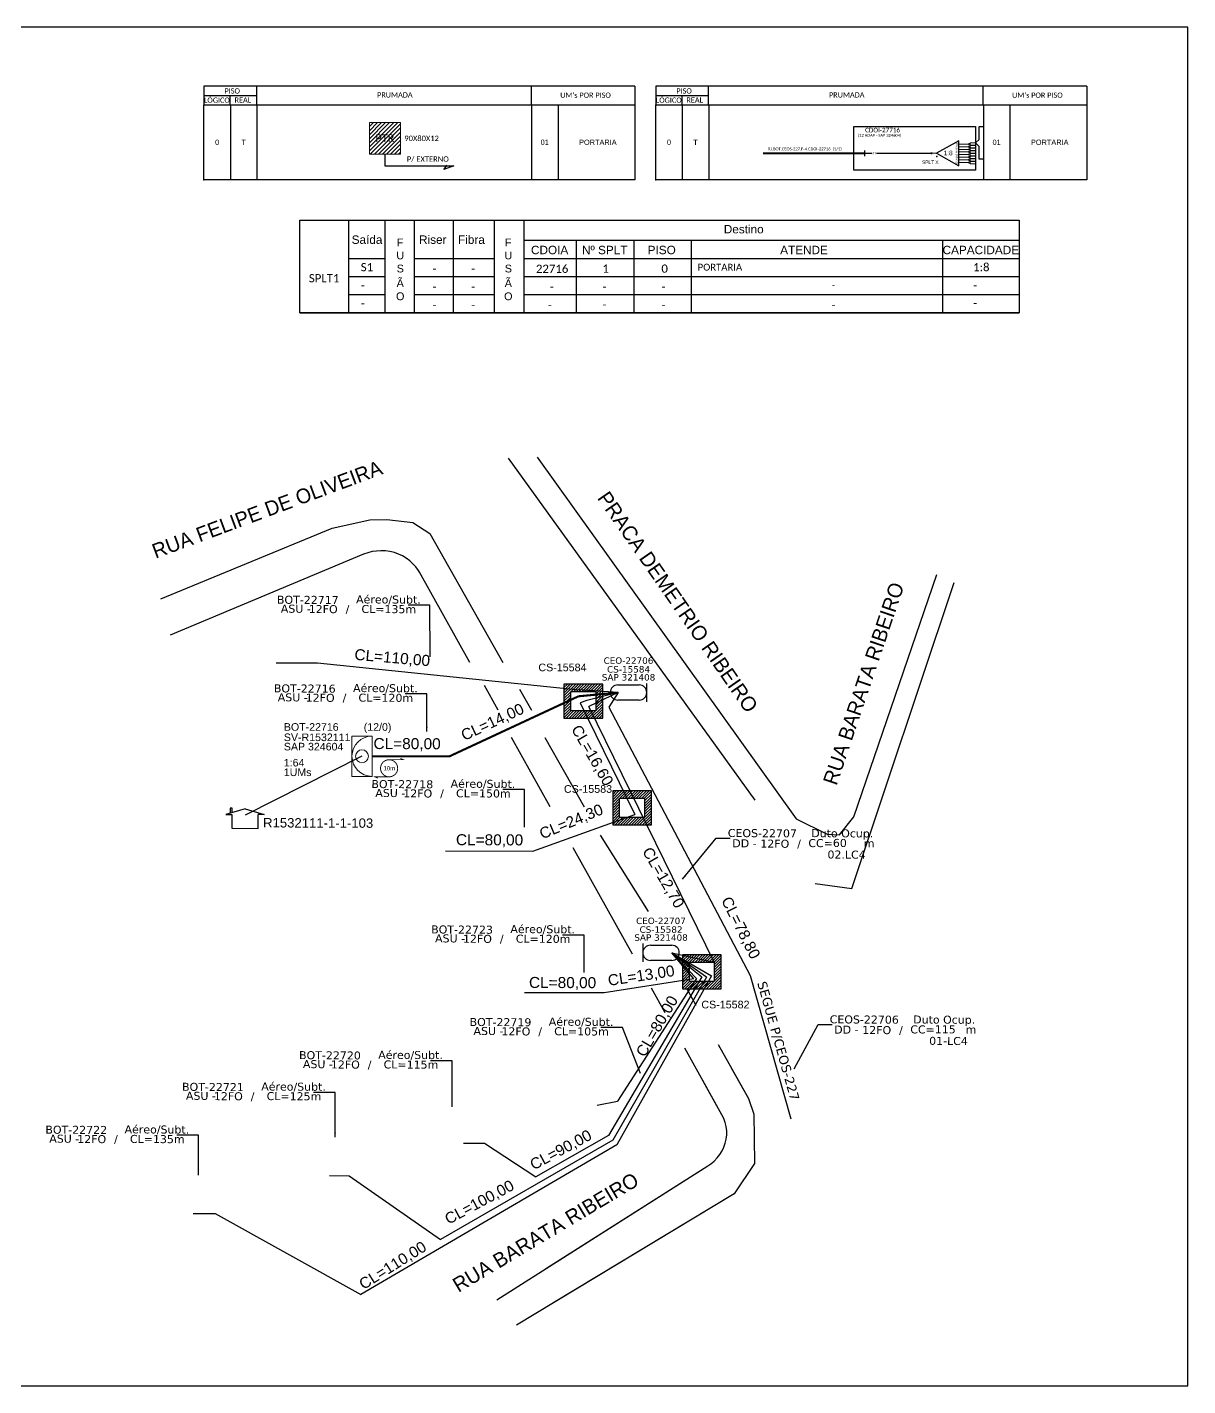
# Model space of a CAD drawing. Header units: metres. Extents: x -1286 to -445, y -500 to 94.
# Drawn here: x -952 to -445, y -500 to 94 of the extents above; entities that cross this region are included whole.
import ezdxf
from ezdxf.enums import TextEntityAlignment as Align

# ---------------------------------------------------------------- set-up
doc = ezdxf.new("R2010")
doc.units = ezdxf.units.M
for name, color, linetype in [('10.0-Cartográfico', 252, 'Continuous'), ('10.1-Caixas Subterrâneas', 5, 'Continuous'), ('10.3-Nome das Ruas', 2, 'Continuous'), ('20.4-CEOS', 1, 'Continuous'), ('20.5-CEO', 1, 'Continuous'), ('CAP a instalar', 1, 'Continuous'), ('Folga', 1, 'Continuous'), ('label_cabos', 7, 'Continuous'), ('Legenda', 1, 'Continuous'), ('METRAGEM', 3, 'Continuous'), ('MUB_OBRA_ARTE', 7, 'Continuous'), ('Surveys Casinhas', 7, 'Continuous'), ('surveys legendas', 7, 'Continuous')]:
    doc.layers.add(name, color=color, linetype=linetype)
doc.layers.add("20.0-LEGENDA DOS CDO'S", color=1, linetype='Continuous', lineweight=0)
doc.layers.add('20.1-CDO_INTERIOR', color=1, linetype='Continuous', lineweight=0)
doc.layers.add('EXTRA', color=50, linetype='Continuous', plot=False)
doc.styles.add('ARIAL', font='arial.ttf')
doc.styles.add('siredit', font='verdana.ttf')
doc.styles.add('WMF-Calibri0', font='calibri.ttf')
doc.dimstyles.new('CC', dxfattribs={"dimtxt": 1, "dimasz": 2, "dimexe": 0.18, "dimexo": 0.0625, "dimgap": 0.09, "dimtad": 0, "dimdec": 0, "dimrnd": 1, "dimzin": 0, "dimdsep": 46, "dimtxsty": 'siredit', "dimblk": 'NONE', "dimcen": 0, "dimse1": 1, "dimse2": 1, "dimsd1": 1, "dimsd2": 1, "dimclrt": 7, "dimadec": 0, "dimazin": 0, "dimtfac": 1, "dimtdec": 0, "dimtofl": 0, "dimtmove": 0, "dimatfit": 3, "dimfxl": 1, "dimtolj": 1, "dimtzin": 0, "dimarcsym": 0})

# ---------------------------------------------------------------- blocks, each defined once
blk = doc.blocks.new('SPLT_1-8_SC-APC')
at = {"color": 1}
blk.add_lwpolyline([(-7.37, -2.1), (-17.04, -7.55), (-7.37, -13), (-7.37, -2.1)], dxfattribs=at)
at = {"color": 3, "lineweight": 0}
for points in [[(-2.99, -3.51), (-7.37, -3.51)], [(-7.37, -4.66), (-2.99, -4.66)], [(-7.37, -5.82), (-2.99, -5.82)], [(-2.41, -3.02), (-2.41, -4)], [(-2.41, -3.02), (0, -3.02)], [(-2.41, -4), (0, -4)], [(-2.41, -4.17), (-2.41, -5.16)], [(-2.41, -4.17), (0, -4.17)], [(-2.41, -5.16), (0, -5.16)], [(-2.41, -5.32), (-2.41, -6.31)], [(-2.41, -5.32), (0, -5.32)], [(-7.37, -6.97), (-2.99, -6.97)], [(-7.37, -8.12), (-2.99, -8.12)], [(-7.37, -9.28), (-2.99, -9.28)], [(-7.37, -10.43), (-2.99, -10.43)], [(-7.37, -11.58), (-2.99, -11.58)], [(-2.41, -6.31), (0, -6.31)], [(-2.41, -6.48), (-2.41, -7.46)], [(-2.41, -6.48), (0, -6.48)], [(-2.41, -7.46), (0, -7.46)], [(-2.41, -7.63), (-2.41, -8.62)], [(-2.41, -7.63), (0, -7.63)], [(-2.41, -8.62), (0, -8.62)], [(-2.41, -8.78), (-2.41, -9.77)], [(-2.41, -8.78), (0, -8.78)], [(-2.41, -9.77), (0, -9.77)], [(-2.41, -9.94), (-2.41, -10.92)], [(-2.41, -9.94), (0, -9.94)], [(-2.41, -10.92), (0, -10.92)], [(-2.41, -11.09), (-2.41, -12.08)], [(-2.41, -11.09), (0, -11.09)], [(-2.41, -12.08), (0, -12.08)]]:
    blk.add_lwpolyline(points, dxfattribs=at)
for points in [[(-2.99, -3.22), (-2.41, -3.22), (-2.41, -3.8), (-2.99, -3.8)], [(-2.99, -4.38), (-2.41, -4.38), (-2.41, -4.95), (-2.99, -4.95)], [(-2.99, -5.53), (-2.41, -5.53), (-2.41, -6.1), (-2.99, -6.1)], [(-2.99, -6.68), (-2.41, -6.68), (-2.41, -7.26), (-2.99, -7.26)], [(-2.99, -7.84), (-2.41, -7.84), (-2.41, -8.41), (-2.99, -8.41)], [(-2.99, -8.99), (-2.41, -8.99), (-2.41, -9.56), (-2.99, -9.56)], [(-2.99, -10.14), (-2.41, -10.14), (-2.41, -10.72), (-2.99, -10.72)], [(-2.99, -11.3), (-2.41, -11.3), (-2.41, -11.87), (-2.99, -11.87)]]:
    blk.add_lwpolyline(points, close=True, dxfattribs=at)
at = {"color": 1, "lineweight": 0}
blk.add_lwpolyline([(-17.04, -7.55), (-19.26, -7.55)], dxfattribs=at)
at = {"color": 1, "style": 'ARIAL'}
for s, height, p in [('S1', 0.75, (-8.74, -3.78)), ('S2', 0.75, (-8.74, -4.97)), ('S3', 0.75, (-8.74, -6.18)), ('1:8', 2, (-13.91, -8.4)), ('S4', 0.75, (-8.74, -7.36)), ('S5', 0.75, (-8.74, -8.57)), ('S6', 0.75, (-8.74, -9.69)), ('S7', 0.75, (-8.74, -10.78)), ('S8', 0.75, (-8.74, -11.9))]:
    blk.add_text(s, height=height, dxfattribs=at).set_placement(p)
blk = doc.blocks.new('SPLITTER_')
blk.add_point((0, 0))
at = {"style": 'ARIAL', "flags": 4}
blk.add_attdef('SPLT', (0, -3.26), '', height=1.5, dxfattribs=at)
blk = doc.blocks.new('SURVEY_SURVEY')
for p, q in [((0, 0.0000254), (-0.0000251, 0.000018)), ((-0.0000251, 0.000018), (-0.0000173, 0.000018)), ((-0.0000172, 0), (-0.0000172, 0.0000179)), ((0, 0.0000254), (0.0000251, 0.000018)), ((0.0000169, 0.0000264), (0.0000195, 0.0000264)), ((0.0000169, 0.0000205), (0.0000169, 0.0000264)), ((0.0000251, 0.000018), (0.0000172, 0.000018)), ((0.0000172, 0.000018), (0.0000172, 0)), ((0.0000195, 0.0000264), (0.0000195, 0.0000198)), ((0.0000172, 0), (-0.0000172, 0))]:
    blk.add_line(p, q)
blk = doc.blocks.new('*X22')
at = {"color": 0, "linetype": 'Continuous'}
for p, q in [((-1.25, 0.34099), (-0.49099, 1.1)), ((-1.25, 0.517767), (-0.667767, 1.1)), ((-1.25, 0.694544), (-0.844544, 1.1)), ((-1.25, 0.87132), (-1.02132, 1.1)), ((-1.25, 1.048097), (-1.198097, 1.1)), ((-0.789214, 0.625), (-0.314214, 1.1)), ((-0.612437, 0.625), (-0.137437, 1.1)), ((-0.43566, 0.625), (0.03934, 1.1)), ((-0.258883, 0.625), (0.216117, 1.1)), ((-0.082107, 0.625), (0.392893, 1.1)), ((0.09467, 0.625), (0.56967, 1.1)), ((0.271447, 0.625), (0.746447, 1.1)), ((0.448223, 0.625), (0.923223, 1.1)), ((0.625, 0.625), (1.1, 1.1)), ((0.801777, 0.625), (1.25, 1.073223)), ((0.8035, 0.449947), (1.25, 0.896447)), ((-1.25, 0.164214), (-0.8035, 0.610714)), ((-1.25, -0.012563), (-0.8035, 0.433937)), ((-1.25, -0.18934), (-0.8035, 0.25716)), ((-1.25, -0.366117), (-0.8035, 0.080383)), ((0.8035, 0.27317), (1.25, 0.71967)), ((0.8035, 0.096393), (1.25, 0.542893)), ((0.8035, -0.080383), (1.25, 0.366117)), ((0.8035, -0.25716), (1.25, 0.18934)), ((0.8035, -0.433937), (1.25, 0.012563)), ((-1.25, -0.542893), (-0.8035, -0.096393)), ((-1.25, -0.71967), (-0.8035, -0.27317)), ((-1.25, -0.896447), (-0.8035, -0.449947)), ((-1.25, -1.073223), (-0.801777, -0.625)), ((-1.1, -1.1), (-0.625, -0.625)), ((-0.923223, -1.1), (-0.448223, -0.625)), ((-0.746447, -1.1), (-0.271447, -0.625)), ((-0.56967, -1.1), (-0.09467, -0.625)), ((-0.392893, -1.1), (0.082107, -0.625)), ((-0.216117, -1.1), (0.258883, -0.625)), ((-0.03934, -1.1), (0.43566, -0.625)), ((0.137437, -1.1), (0.612437, -0.625)), ((0.314214, -1.1), (0.789214, -0.625)), ((0.49099, -1.1), (1.25, -0.34099)), ((0.667767, -1.1), (1.25, -0.517767)), ((0.8035, -0.610714), (1.25, -0.164214)), ((0.844544, -1.1), (1.25, -0.694544)), ((1.02132, -1.1), (1.25, -0.87132)), ((1.198097, -1.1), (1.25, -1.048097))]:
    blk.add_line(p, q, dxfattribs=at)
blk = doc.blocks.new('MANHOLE_MQ')
at = {"color": 0, "linetype": 'Continuous'}
for p, q in [((0.00000623, 0.00000569), (-0.00000627, 0.00000569)), ((-0.00000627, 0.00000569), (-0.00000627, -0.00000531)), ((0.00000623, -0.00000531), (0.00000623, 0.00000569)), ((-0.00000404, 0.00000331), (0.00000399, 0.00000331)), ((-0.00000404, -0.00000294), (-0.00000404, 0.00000331)), ((0.00000399, 0.00000331), (0.00000399, -0.00000294)), ((0.00000399, -0.00000294), (-0.00000404, -0.00000294)), ((0.00000399, -0.00000294), (0.00000399, -0.00000294)), ((-0.00000627, -0.00000531), (0.00000623, -0.00000531))]:
    blk.add_line(p, q, dxfattribs=at)
at = {"color": 0, "linetype": 'Continuous', "xscale": 5e-06, "yscale": 5e-06, "zscale": 1e-05}
blk.add_blockref('*X22', (-0.00000002, 0.00000019), dxfattribs=at)
blk = doc.blocks.new('LEGENDA DOS CABOS')
at = {"layer": 'EXTRA', "color": 0, "style": 'siredit'}
for tag, p in [('ID', (4.6, 0.97)), ('XX', (9.03, 0.97))]:
    blk.add_attdef(tag, text='', height=0.48, rotation=359.69, dxfattribs=at).set_placement(p, align=Align.MIDDLE_CENTER)
at = {"layer": 'Legenda', "color": 0, "style": 'siredit'}
for tag, p in [('TIPO_CABO', (1.31, 0)), ('CABO', (4.69, -0.05)), ('/', (6.81, -0.05)), ('METROS', (10.03, -0.05))]:
    blk.add_attdef(tag, text='', height=0.8, rotation=359.69, dxfattribs=at).set_placement(p, align=Align.MIDDLE_CENTER)
blk = doc.blocks.new('_None')
blk = doc.blocks.new('Inst CB DT OCUP CFOA-SM-DD-S-12')
at = {"layer": 'label_cabos', "color": 0, "style": 'siredit'}
for tag, flags, p in [('ID_ATIVIDADE', 3, (1.31, 2.67)), ('FATOR', 1, (11.56, 2.55))]:
    blk.add_attdef(tag, text='', height=1, rotation=359.69, dxfattribs=dict(at, flags=flags)).set_placement(p, align=Align.MIDDLE_CENTER)
for tag, p in [('DESTINO_CABO', (3.13, 1.26)), ('TIPO_CABO', (13.11, 1.24)), ('TIPO_CABO', (1.11, 0)), ('CABO', (4.69, -0.05)), ('/', (7.71, -0.05)), ('LANCE', (10.41, 0.02)), ('UND', (16.46, 0)), ('FID', (13.65, -1.41))]:
    blk.add_attdef(tag, text='', height=1, rotation=359.69, dxfattribs=at).set_placement(p, align=Align.MIDDLE_CENTER)
blk.add_attdef('QTDE', (11.93, -0.45), '', height=1, rotation=359.69, dxfattribs=at)
blk = doc.blocks.new('A$C07E14978')
at = {"layer": 'Folga', "color": 0, "const_width": 0.146}
blk.add_lwpolyline([(2.23, 2.92, 1.000012), (2.23, 0.28, 0.999978)], format="xyb", close=True, dxfattribs=at)
at = {"layer": 'Folga', "color": 0, "const_width": 0.137}
for points in [[(2.23, 2.92), (4.42, 2.92), (3.98, 3.13)], [(2.23, 0.28), (0.03, 0.28), (0.47, 0.06)]]:
    blk.add_lwpolyline(points, dxfattribs=at)
at = {"layer": 'Folga', "color": 0}
blk.add_text('10m', height=0.659, dxfattribs=at).set_placement((1.38, 1.27))

msp = doc.modelspace()

# ---------------------------------------------------------------- hatches: boundary and pattern name
h = msp.add_hatch()
h.set_pattern_fill('ANSI31', color=1, scale=10, style=0)
h.set_pattern_definition([(45, (-1414.2828, -345.255), (-0.8838835, 0.8838835), [])])
h.paths.add_polyline_path([(-802.66, 38.71), (-789.09, 38.71), (-789.09, 52.47), (-802.66, 52.47)])
h.paths.add_polyline_path([(-800.89, 43.06), (-790.81, 43.06), (-790.81, 48.21), (-800.89, 48.21)], flags=24)
h = msp.add_hatch(color=3)
h.dxf.hatch_style = 1
edge = h.paths.add_edge_path()
edge.add_arc((-557.06, 39.06), 0.256, 0, 360)

# ---------------------------------------------------------------- linework, layer by layer
at = {"color": 1}
msp.add_line((-586.29, 40.34), (-586.29, 37.77), dxfattribs=at)
for p, q in [((-833.05, 9.88), (-518.73, 9.88)), ((-833.05, -30.69), (-833.05, 9.88)), ((-811.73, 9.88), (-811.73, -30.69)), ((-795.97, 9.88), (-795.97, -30.69)), ((-783.02, -30.69), (-783.02, 9.88)), ((-766.11, 9.88), (-766.11, -30.69)), ((-748.09, 9.88), (-748.09, -30.69)), ((-735.13, 9.88), (-735.13, -30.69)), ((-518.73, 9.88), (-518.73, -30.69)), ((-735.13, 1.06), (-518.73, 1.06)), ((-712.32, 1.06), (-712.32, -30.69)), ((-687.17, 1.06), (-687.17, -30.69)), ((-662.08, 1.06), (-662.08, -30.69)), ((-552.31, 1.06), (-552.31, -30.69)), ((-811.73, -6.88), (-795.97, -6.88)), ((-783.02, -6.88), (-748.09, -6.88)), ((-735.13, -6.88), (-518.73, -6.88)), ((-811.73, -14.81), (-795.97, -14.81)), ((-783.02, -14.81), (-748.09, -14.81)), ((-735.13, -14.81), (-518.73, -14.81)), ((-811.73, -22.75), (-795.97, -22.75)), ((-783.02, -22.75), (-748.09, -22.75)), ((-735.13, -22.75), (-518.73, -22.75)), ((-811.73, -30.69), (-795.97, -30.69)), ((-783.02, -30.69), (-748.09, -30.69)), ((-735.13, -30.69), (-518.73, -30.69))]:
    msp.add_line(p, q)
msp.add_lwpolyline([(-1286.07, -499.81), (-445.07, -499.81), (-445.07, 94.19), (-1286.07, 94.19)], close=True)
for points in [[(-875.01, 68.47), (-875.01, 60.25)], [(-686.63, 68.47), (-875.01, 68.47)], [(-851.86, 60.25), (-851.86, 68.47)], [(-731.86, 60.25), (-731.86, 68.47)], [(-686.63, 68.47), (-686.63, 27.5)], [(-677.58, 68.47), (-677.58, 60.25)], [(-489.2, 68.47), (-677.58, 68.47)], [(-654.43, 60.25), (-654.43, 68.47)], [(-534.43, 60.25), (-534.43, 68.47)], [(-489.2, 68.47), (-489.2, 27.5)], [(-875.01, 64.36), (-851.86, 64.36)], [(-875.01, 60.25), (-686.63, 60.25)], [(-686.63, 27.5), (-874.97, 27.5), (-874.97, 60.25)], [(-863.44, 60.25), (-863.44, 64.36)], [(-863.4, 60.25), (-863.4, 27.5)], [(-851.83, 60.25), (-851.83, 27.5)], [(-731.83, 60.25), (-731.83, 27.5)], [(-720.25, 60.25), (-720.25, 27.5)], [(-677.58, 64.36), (-654.43, 64.36)], [(-677.58, 60.25), (-489.2, 60.25)], [(-489.2, 27.5), (-677.54, 27.5), (-677.54, 60.25)], [(-666, 60.25), (-666, 64.36)], [(-665.97, 60.25), (-665.97, 27.5)], [(-654.4, 60.25), (-654.4, 27.5)], [(-534.4, 60.25), (-534.4, 27.5)], [(-522.82, 60.25), (-522.82, 27.5)], [(-518.73, -30.69), (-833.05, -30.69), (-518.73, -30.69)], [(-776.21, -158.56), (-785.68, -158.56)], [(-777.54, -197.33), (-787.01, -197.33)], [(-734.91, -239.14), (-744.38, -239.14)], [(-651.11, -260.38), (-644.99, -260.37)], [(-708.81, -302.71), (-718.28, -302.71)], [(-692.02, -343.18), (-701.49, -343.18)], [(-606.58, -341.84), (-600.46, -341.84)], [(-766.54, -357.68), (-776.01, -357.68)], [(-817.66, -371.53), (-827.13, -371.53)], [(-877.38, -390.26), (-886.85, -390.26)]]:
    msp.add_lwpolyline(points)
at = {"color": 1, "lineweight": 0}
msp.add_lwpolyline([(-802.66, 52.47), (-789.09, 52.47), (-789.09, 38.71), (-802.66, 38.71)], close=True, dxfattribs=at)
at = {"color": 1}
msp.add_lwpolyline([(-590.93, 50.81), (-537.8, 50.81), (-537.8, 31.69), (-590.93, 31.69)], close=True, dxfattribs=at)
at = {"color": 3}
for points in [[(-534.58, 36.42), (-536.23, 36.42), (-536.23, 42.08), (-537.8, 43.59), (-536.23, 45.09), (-536.23, 50.74), (-534.58, 50.74)], [(-586.29, 39.06), (-583.13, 39.06)], [(-581.06, 39.06), (-557.06, 39.06)]]:
    msp.add_lwpolyline(points, dxfattribs=at)
at = {"color": 1}
for points in [[(-795.88, 38.71), (-795.88, 33.6), (-765.74, 33.6)], [(-770.15, 32.01), (-768.75, 33.84)], [(-765.74, 33.6), (-770.15, 32.01)]]:
    msp.add_lwpolyline(points, dxfattribs=at)
msp.add_lwpolyline([(-630.71, 39.06, 0.8, 0.8, 0), (-586.29, 39.06, 0.8, 0.8, 0)], format="xyseb", dxfattribs=at)
at = {"color": 4}
msp.add_lwpolyline([(-805.9, -224.55), (-856.91, -250.31)], dxfattribs=at)
at = {"color": 3}
msp.add_circle((-557.06, 39.06), 0.256, dxfattribs=at)
for p in [(-874.97, 27.5), (-677.54, 27.5)]:
    msp.add_point(p)
at = {"layer": '10.0-Cartográfico'}
for points in [[(-741.96, -94.19), (-634.2, -243.74)], [(-893.87, -155.67), (-819, -124.82), (-802.54, -121.15), (-795.03, -121.07), (-783.76, -122.33), (-776.19, -127.1), (-744.35, -183.64)], [(-758.75, -183.64), (-780.75, -144.14), (-781.26, -143.34), (-782.35, -141.78), (-783.62, -140.41), (-785.02, -139.09), (-786.53, -138), (-788.18, -136.98), (-789.94, -136.19), (-791.77, -135.51), (-793.71, -135.07), (-795.66, -134.8), (-797.6, -134.71), (-799.54, -134.85), (-801.48, -135.1), (-803.41, -135.59), (-805.22, -136.25), (-889.69, -171.65)], [(-591.89, -282.43), (-547.12, -148.62)], [(-746.41, -204.45), (-752.4, -193.69)], [(-737.09, -195.22), (-731.89, -204.45)], [(-723.63, -246.71), (-740.54, -216.33)], [(-725.94, -216.33), (-708.83, -246.71)], [(-701.86, -259.1), (-680.87, -292.42)], [(-687.77, -311.09), (-713.65, -264.63)], [(-607.9, -280.25), (-591.89, -282.43)], [(-673.5, -336.71), (-679.47, -325.99)], [(-664.18, -325.99), (-660.04, -333.34)], [(-747.05, -462.15), (-654.75, -403.65), (-653.45, -402.77), (-651.96, -401.53), (-650.66, -400.18), (-649.49, -398.66), (-648.57, -397.09), (-647.78, -395.45), (-647.18, -393.71), (-646.76, -391.9), (-646.54, -390.1), (-646.56, -388.3), (-646.78, -386.45), (-647.24, -384.72), (-647.82, -382.98), (-648.66, -381.31), (-664.86, -352.23)], [(-650.33, -350.58), (-637.06, -374.16), (-634.71, -381.08), (-634.57, -391.49), (-634.42, -402.6), (-643.25, -415.9), (-738.44, -473.29)], [(-644.56, -360.83), (-637.06, -374.16), (-634.71, -381.08), (-634.57, -391.49), (-634.42, -402.6), (-643.25, -415.9), (-722.46, -463.65)], [(-725.27, -448.35), (-654.75, -403.65), (-653.45, -402.77), (-651.96, -401.53), (-650.66, -400.18), (-649.49, -398.66), (-648.57, -397.09), (-647.78, -395.45), (-647.18, -393.71), (-646.76, -391.9), (-646.54, -390.1), (-646.56, -388.3), (-646.78, -386.45), (-647.24, -384.72), (-647.82, -382.98), (-648.66, -381.31), (-657.03, -366.29)]]:
    msp.add_lwpolyline(points, dxfattribs=at)
at = {"layer": '20.1-CDO_INTERIOR', "color": 1, "lineweight": 18}
msp.add_lwpolyline([(-810.3, -233.36), (-810.31, -215.75), (-801.5, -215.74), (-801.5, -233.35)], close=True, dxfattribs=at)
msp.add_circle((-805.9, -224.55), 2.82, dxfattribs=at)
msp.add_arc((-801.5, -224.55), 8.8, 90.02759, 270.02759, dxfattribs=at)
at = {"layer": '20.5-CEO', "color": 5}
for p, q in [((-694.08, -193.39), (-684.77, -193.39)), ((-684.77, -200.03), (-694.08, -200.03))]:
    msp.add_line(p, q, dxfattribs=at)
at = {"layer": '20.5-CEO', "color": 7}
for p, q in [((-679.88, -307.16), (-670.57, -307.16)), ((-670.57, -313.8), (-679.88, -313.8))]:
    msp.add_line(p, q, dxfattribs=at)
at = {"layer": '20.5-CEO', "color": 5}
msp.add_lwpolyline([(-681.46, -200.71), (-681.46, -192.71)], dxfattribs=at)
at = {"layer": '20.5-CEO', "color": 7}
msp.add_lwpolyline([(-683.2, -306.48), (-683.2, -314.48)], dxfattribs=at)
at = {"layer": '20.5-CEO', "color": 5}
for centre, start, end in [((-694.08, -196.71), 90, 270), ((-684.77, -196.71), 270, 90)]:
    msp.add_arc(centre, 3.32, start, end, dxfattribs=at)
at = {"layer": '20.5-CEO', "color": 7}
for centre, start, end in [((-679.88, -310.48), 90, 270), ((-670.57, -310.48), 270, 90)]:
    msp.add_arc(centre, 3.32, start, end, dxfattribs=at)
at = {"layer": 'CAP a instalar', "color": 7, "ltscale": 5}
for points in [[(-843.35, -183.77), (-825.33, -183.78), (-825.33, -183.78), (-711.01, -195.48)], [(-694, -196.72), (-711.01, -195.48)], [(-707.63, -200.2), (-710.64, -201.2)], [(-710.64, -201.2), (-686.68, -250.08)], [(-694, -196.72), (-707.63, -200.2)], [(-694, -196.72), (-706.79, -202.8)], [(-694, -196.72), (-698.08, -203.15)], [(-670.57, -310.48), (-652.01, -314.52), (-706.79, -202.8)], [(-698.08, -203.15), (-636.26, -320.36)], [(-769.45, -265.92), (-731.31, -266), (-731.31, -266), (-686.68, -250.08)], [(-659.72, -321.72), (-670.57, -310.48)], [(-660.97, -321.93), (-670.57, -310.48)], [(-670.57, -310.48), (-657.44, -320.99)], [(-655.42, -321.08), (-670.57, -310.48)], [(-670.57, -310.48), (-653.22, -320.56)], [(-653.22, -320.56), (-694.49, -394.4), (-806.4, -459.91)], [(-636.26, -320.36), (-618.5, -383.13)], [(-655.42, -321.08), (-696.32, -392.35), (-771.64, -435.89)], [(-660.97, -321.93), (-700.08, -328.03), (-734.91, -328.03)], [(-657.44, -320.99), (-698.15, -390.3), (-729.91, -408.45)], [(-659.72, -321.72), (-694.26, -375.32), (-694.26, -375.32)], [(-703.21, -377.13), (-694.26, -375.32)], [(-761.49, -393.72), (-752.38, -393.72), (-729.91, -408.45)], [(-820.13, -407.92), (-811.49, -407.96), (-771.64, -435.89)], [(-879.74, -424.4), (-870.1, -424.4), (-806.4, -459.91)]]:
    msp.add_lwpolyline(points, dxfattribs=at)
at = {"layer": 'CAP a instalar', "ltscale": 5, "const_width": 0.919}
for points in [[(-801.72, -224.55), (-767.76, -224.63), (-767.76, -224.63), (-711.32, -198.34)], [(-694, -196.72), (-711.32, -198.34)]]:
    msp.add_lwpolyline(points, dxfattribs=at)
at = {"layer": 'MUB_OBRA_ARTE', "color": 34, "linetype": 'Continuous'}
for points in [[(-729.37, -93.73), (-616.19, -251.97), (-602.61, -258.64), (-597.32, -258.93), (-591.01, -251.06)], [(-591.01, -251.06), (-554.72, -145.13)]]:
    msp.add_lwpolyline(points, dxfattribs=at)

# ---------------------------------------------------------------- block references
at = {"color": 3}
msp.add_blockref('SPLT_1-8_SC-APC', (-537.8, 46.6), dxfattribs=at)
ref = msp.add_blockref('SPLITTER_', (-554.67, 37.68), dxfattribs=dict(xscale=-1))
ref.add_attrib('SPLT', 'SPLT X', (-561.2, 34.42), dxfattribs={"height": 1.5, "style": 'ARIAL'})
at = {"color": 0, "lineweight": 0}
ref = msp.add_blockref('Inst CB DT OCUP CFOA-SM-DD-S-12', (-641.92, -262.6), dxfattribs=dict(at, xscale=3.498989987718426, yscale=3.498989987718426, zscale=2.773342645830458))
ref.add_attrib('DESTINO_CABO', 'CEOS-22707', dxfattribs={"layer": 'label_cabos', "color": 0, "height": 3.499, "rotation": 359.69001, "style": 'siredit', "oblique": 360}).set_placement((-630.96, -258.19), align=Align.MIDDLE_CENTER)
ref.add_attrib('TIPO_CABO', 'Duto Ocup.', dxfattribs={"layer": 'label_cabos', "color": 0, "height": 3.499, "rotation": 359.69001, "style": 'siredit', "oblique": 360}).set_placement((-596.05, -258.25), align=Align.MIDDLE_CENTER)
ref.add_attrib('/', '/', dxfattribs={"layer": 'label_cabos', "color": 0, "height": 3.5, "rotation": 359.69001, "style": 'siredit', "oblique": 360}).set_placement((-614.93, -262.78), align=Align.MIDDLE_CENTER)
ref.add_attrib('FID', '02.LC4', dxfattribs={"layer": 'label_cabos', "color": 0, "height": 3.499, "rotation": 359.69001, "style": 'siredit', "oblique": 360}).set_placement((-594.17, -267.55), align=Align.MIDDLE_CENTER)
ref.add_attrib('LANCE', 'CC=', dxfattribs={"layer": 'label_cabos', "color": 0, "height": 3.499, "rotation": 359.69001, "style": 'siredit', "oblique": 360}).set_placement((-605.5, -262.53), align=Align.MIDDLE_CENTER)
ref.add_attrib('UND', 'm', dxfattribs={"layer": 'label_cabos', "color": 0, "height": 3.5, "rotation": 359.69001, "style": 'siredit', "oblique": 360}).set_placement((-584.31, -262.6), align=Align.MIDDLE_CENTER)
ref.add_attrib('CABO', '12FO', dxfattribs={"layer": 'label_cabos', "color": 0, "height": 3.499, "rotation": 359.69001, "style": 'siredit', "oblique": 360}).set_placement((-625.52, -262.78), align=Align.MIDDLE_CENTER)
ref.add_attrib('TIPO_CABO', 'DD - ', dxfattribs={"layer": 'label_cabos', "color": 0, "height": 3.499, "rotation": 359.69001, "style": 'siredit', "oblique": 360}).set_placement((-638.03, -262.62), align=Align.MIDDLE_CENTER)
ref.add_attrib('QTDE', '60', (-600.18, -264.19), dxfattribs={"layer": 'label_cabos', "color": 0, "height": 3.499, "rotation": 359.69001, "style": 'siredit', "oblique": 360})
ref = msp.add_blockref('Inst CB DT OCUP CFOA-SM-DD-S-12', (-597.39, -344.07), dxfattribs=dict(at, xscale=3.498989987718426, yscale=3.498989987718426, zscale=2.773342645830458))
ref.add_attrib('DESTINO_CABO', 'CEOS-22706', dxfattribs={"layer": 'label_cabos', "color": 0, "height": 3.499, "rotation": 359.69001, "style": 'siredit', "oblique": 360}).set_placement((-586.43, -339.65), align=Align.MIDDLE_CENTER)
ref.add_attrib('TIPO_CABO', 'Duto Ocup.', dxfattribs={"layer": 'label_cabos', "color": 0, "height": 3.499, "rotation": 359.69001, "style": 'siredit', "oblique": 360}).set_placement((-551.52, -339.71), align=Align.MIDDLE_CENTER)
ref.add_attrib('/', '/', dxfattribs={"layer": 'label_cabos', "color": 0, "height": 3.5, "rotation": 359.69001, "style": 'siredit', "oblique": 360}).set_placement((-570.4, -344.25), align=Align.MIDDLE_CENTER)
ref.add_attrib('FID', '01-LC4', dxfattribs={"layer": 'label_cabos', "color": 0, "height": 3.499, "rotation": 359.69001, "style": 'siredit', "oblique": 360}).set_placement((-549.63, -349.02), align=Align.MIDDLE_CENTER)
ref.add_attrib('LANCE', 'CC=', dxfattribs={"layer": 'label_cabos', "color": 0, "height": 3.499, "rotation": 359.69001, "style": 'siredit', "oblique": 360}).set_placement((-560.96, -343.99), align=Align.MIDDLE_CENTER)
ref.add_attrib('UND', 'm', dxfattribs={"layer": 'label_cabos', "color": 0, "height": 3.5, "rotation": 359.69001, "style": 'siredit', "oblique": 360}).set_placement((-539.78, -344.06), align=Align.MIDDLE_CENTER)
ref.add_attrib('CABO', '12FO', dxfattribs={"layer": 'label_cabos', "color": 0, "height": 3.499, "rotation": 359.69001, "style": 'siredit', "oblique": 360}).set_placement((-580.99, -344.25), align=Align.MIDDLE_CENTER)
ref.add_attrib('TIPO_CABO', 'DD - ', dxfattribs={"layer": 'label_cabos', "color": 0, "height": 3.499, "rotation": 359.69001, "style": 'siredit', "oblique": 360}).set_placement((-593.49, -344.08), align=Align.MIDDLE_CENTER)
ref.add_attrib('QTDE', '115', (-555.65, -345.66), dxfattribs={"layer": 'label_cabos', "color": 0, "height": 3.499, "rotation": 359.69001, "style": 'siredit', "oblique": 360})
at = {"layer": '10.1-Caixas Subterrâneas', "color": 30, "xscale": 1354051.069265559, "yscale": 1354051.069265559, "zscale": 1354051.069265559, "rotation": 180.0000000000633}
for p in [(-709.22, -200.2), (-687.93, -246.88), (-657.47, -318.5)]:
    msp.add_blockref('MANHOLE_MQ', p, dxfattribs=at)
at = {"layer": 'Folga', "xscale": 2.8312341536086, "yscale": 2.8312341536086, "zscale": 2.8312341536086}
msp.add_blockref('A$C07E14978', (-800.37, -234.34), dxfattribs=at)
at = {"layer": 'label_cabos', "color": 0, "lineweight": 0}
ref = msp.add_blockref('LEGENDA DOS CABOS', (-844.42, -161.88), dxfattribs=dict(at, xscale=3.49898611174246, yscale=3.49898611174246, zscale=3.49898611174246))
ref.add_attrib('ID', 'BOT-22717', dxfattribs={"color": 0, "height": 3.499, "rotation": 359.69001, "style": 'siredit'}).set_placement((-829.58, -156.18), align=Align.MIDDLE_CENTER)
ref.add_attrib('CABO', '12FO', dxfattribs={"color": 0, "height": 3.499, "rotation": 359.69001, "style": 'siredit'}).set_placement((-822.85, -160.22), align=Align.MIDDLE_CENTER)
ref.add_attrib('METROS', 'CL=135m', dxfattribs={"color": 0, "height": 3.499, "rotation": 359.69001, "style": 'siredit'}).set_placement((-794.18, -160.22), align=Align.MIDDLE_CENTER)
ref.add_attrib('XX', 'Aéreo/Subt.', dxfattribs={"color": 0, "height": 3.499, "rotation": 359.69001, "style": 'siredit'}).set_placement((-794.35, -156.03), align=Align.MIDDLE_CENTER)
ref.add_attrib('/', '/', dxfattribs={"color": 0, "height": 3.5, "rotation": 359.69001, "style": 'siredit'}).set_placement((-812.25, -160.22), align=Align.MIDDLE_CENTER)
ref.add_attrib('TIPO_CABO', 'ASU -', dxfattribs={"color": 0, "height": 3.499, "rotation": 359.69001, "style": 'siredit'}).set_placement((-834.83, -160.06), align=Align.MIDDLE_CENTER)
ref = msp.add_blockref('LEGENDA DOS CABOS', (-845.74, -200.65), dxfattribs=dict(at, xscale=3.49898611174246, yscale=3.49898611174246, zscale=3.49898611174246))
ref.add_attrib('ID', 'BOT-22716', dxfattribs={"color": 0, "height": 3.499, "rotation": 359.69001, "style": 'siredit'}).set_placement((-830.91, -194.94), align=Align.MIDDLE_CENTER)
ref.add_attrib('CABO', '12FO', dxfattribs={"color": 0, "height": 3.499, "rotation": 359.69001, "style": 'siredit'}).set_placement((-824.18, -198.99), align=Align.MIDDLE_CENTER)
ref.add_attrib('METROS', 'CL=120m', dxfattribs={"color": 0, "height": 3.499, "rotation": 359.69001, "style": 'siredit'}).set_placement((-795.5, -198.99), align=Align.MIDDLE_CENTER)
ref.add_attrib('XX', 'Aéreo/Subt.', dxfattribs={"color": 0, "height": 3.499, "rotation": 359.69001, "style": 'siredit'}).set_placement((-795.68, -194.79), align=Align.MIDDLE_CENTER)
ref.add_attrib('/', '/', dxfattribs={"color": 0, "height": 3.5, "rotation": 359.69001, "style": 'siredit'}).set_placement((-813.58, -198.99), align=Align.MIDDLE_CENTER)
ref.add_attrib('TIPO_CABO', 'ASU -', dxfattribs={"color": 0, "height": 3.499, "rotation": 359.69001, "style": 'siredit'}).set_placement((-836.16, -198.82), align=Align.MIDDLE_CENTER)
ref = msp.add_blockref('LEGENDA DOS CABOS', (-803.11, -242.46), dxfattribs=dict(at, xscale=3.49898611174246, yscale=3.49898611174246, zscale=3.49898611174246))
ref.add_attrib('ID', 'BOT-22718', dxfattribs={"color": 0, "height": 3.499, "rotation": 359.69001, "style": 'siredit'}).set_placement((-788.28, -236.76), align=Align.MIDDLE_CENTER)
ref.add_attrib('CABO', '12FO', dxfattribs={"color": 0, "height": 3.499, "rotation": 359.69001, "style": 'siredit'}).set_placement((-781.54, -240.8), align=Align.MIDDLE_CENTER)
ref.add_attrib('METROS', 'CL=150m', dxfattribs={"color": 0, "height": 3.499, "rotation": 359.69001, "style": 'siredit'}).set_placement((-752.87, -240.8), align=Align.MIDDLE_CENTER)
ref.add_attrib('XX', 'Aéreo/Subt.', dxfattribs={"color": 0, "height": 3.499, "rotation": 359.69001, "style": 'siredit'}).set_placement((-753.05, -236.6), align=Align.MIDDLE_CENTER)
ref.add_attrib('/', '/', dxfattribs={"color": 0, "height": 3.5, "rotation": 359.69001, "style": 'siredit'}).set_placement((-770.95, -240.8), align=Align.MIDDLE_CENTER)
ref.add_attrib('TIPO_CABO', 'ASU -', dxfattribs={"color": 0, "height": 3.499, "rotation": 359.69001, "style": 'siredit'}).set_placement((-793.52, -240.63), align=Align.MIDDLE_CENTER)
ref = msp.add_blockref('LEGENDA DOS CABOS', (-777.01, -306.03), dxfattribs=dict(at, xscale=3.49898611174246, yscale=3.49898611174246, zscale=3.49898611174246))
ref.add_attrib('ID', 'BOT-22723', dxfattribs={"color": 0, "height": 3.499, "rotation": 359.69001, "style": 'siredit'}).set_placement((-762.18, -300.33), align=Align.MIDDLE_CENTER)
ref.add_attrib('CABO', '12FO', dxfattribs={"color": 0, "height": 3.499, "rotation": 359.69001, "style": 'siredit'}).set_placement((-755.45, -304.37), align=Align.MIDDLE_CENTER)
ref.add_attrib('METROS', 'CL=120m', dxfattribs={"color": 0, "height": 3.499, "rotation": 359.69001, "style": 'siredit'}).set_placement((-726.77, -304.37), align=Align.MIDDLE_CENTER)
ref.add_attrib('XX', 'Aéreo/Subt.', dxfattribs={"color": 0, "height": 3.499, "rotation": 359.69001, "style": 'siredit'}).set_placement((-726.95, -300.17), align=Align.MIDDLE_CENTER)
ref.add_attrib('/', '/', dxfattribs={"color": 0, "height": 3.5, "rotation": 359.69001, "style": 'siredit'}).set_placement((-744.85, -304.37), align=Align.MIDDLE_CENTER)
ref.add_attrib('TIPO_CABO', 'ASU -', dxfattribs={"color": 0, "height": 3.499, "rotation": 359.69001, "style": 'siredit'}).set_placement((-767.42, -304.2), align=Align.MIDDLE_CENTER)
ref = msp.add_blockref('LEGENDA DOS CABOS', (-760.22, -346.5), dxfattribs=dict(at, xscale=3.49898611174246, yscale=3.49898611174246, zscale=3.49898611174246))
ref.add_attrib('ID', 'BOT-22719', dxfattribs={"color": 0, "height": 3.499, "rotation": 359.69001, "style": 'siredit'}).set_placement((-745.39, -340.79), align=Align.MIDDLE_CENTER)
ref.add_attrib('CABO', '12FO', dxfattribs={"color": 0, "height": 3.499, "rotation": 359.69001, "style": 'siredit'}).set_placement((-738.66, -344.84), align=Align.MIDDLE_CENTER)
ref.add_attrib('METROS', 'CL=105m', dxfattribs={"color": 0, "height": 3.499, "rotation": 359.69001, "style": 'siredit'}).set_placement((-709.98, -344.84), align=Align.MIDDLE_CENTER)
ref.add_attrib('XX', 'Aéreo/Subt.', dxfattribs={"color": 0, "height": 3.499, "rotation": 359.69001, "style": 'siredit'}).set_placement((-710.16, -340.64), align=Align.MIDDLE_CENTER)
ref.add_attrib('/', '/', dxfattribs={"color": 0, "height": 3.5, "rotation": 359.69001, "style": 'siredit'}).set_placement((-728.06, -344.84), align=Align.MIDDLE_CENTER)
ref.add_attrib('TIPO_CABO', 'ASU -', dxfattribs={"color": 0, "height": 3.499, "rotation": 359.69001, "style": 'siredit'}).set_placement((-750.64, -344.67), align=Align.MIDDLE_CENTER)
ref = msp.add_blockref('LEGENDA DOS CABOS', (-834.74, -361), dxfattribs=dict(at, xscale=3.49898611174246, yscale=3.49898611174246, zscale=3.49898611174246))
ref.add_attrib('ID', 'BOT-22720', dxfattribs={"color": 0, "height": 3.499, "rotation": 359.69001, "style": 'siredit'}).set_placement((-819.91, -355.3), align=Align.MIDDLE_CENTER)
ref.add_attrib('CABO', '12FO', dxfattribs={"color": 0, "height": 3.499, "rotation": 359.69001, "style": 'siredit'}).set_placement((-813.18, -359.34), align=Align.MIDDLE_CENTER)
ref.add_attrib('METROS', 'CL=115m', dxfattribs={"color": 0, "height": 3.499, "rotation": 359.69001, "style": 'siredit'}).set_placement((-784.5, -359.34), align=Align.MIDDLE_CENTER)
ref.add_attrib('XX', 'Aéreo/Subt.', dxfattribs={"color": 0, "height": 3.499, "rotation": 359.69001, "style": 'siredit'}).set_placement((-784.68, -355.15), align=Align.MIDDLE_CENTER)
ref.add_attrib('/', '/', dxfattribs={"color": 0, "height": 3.5, "rotation": 359.69001, "style": 'siredit'}).set_placement((-802.58, -359.34), align=Align.MIDDLE_CENTER)
ref.add_attrib('TIPO_CABO', 'ASU -', dxfattribs={"color": 0, "height": 3.499, "rotation": 359.69001, "style": 'siredit'}).set_placement((-825.16, -359.17), align=Align.MIDDLE_CENTER)
ref = msp.add_blockref('LEGENDA DOS CABOS', (-885.86, -374.85), dxfattribs=dict(at, xscale=3.49898611174246, yscale=3.49898611174246, zscale=3.49898611174246))
ref.add_attrib('ID', 'BOT-22721', dxfattribs={"color": 0, "height": 3.499, "rotation": 359.69001, "style": 'siredit'}).set_placement((-871.03, -369.15), align=Align.MIDDLE_CENTER)
ref.add_attrib('CABO', '12FO', dxfattribs={"color": 0, "height": 3.499, "rotation": 359.69001, "style": 'siredit'}).set_placement((-864.3, -373.19), align=Align.MIDDLE_CENTER)
ref.add_attrib('METROS', 'CL=125m', dxfattribs={"color": 0, "height": 3.499, "rotation": 359.69001, "style": 'siredit'}).set_placement((-835.62, -373.19), align=Align.MIDDLE_CENTER)
ref.add_attrib('XX', 'Aéreo/Subt.', dxfattribs={"color": 0, "height": 3.499, "rotation": 359.69001, "style": 'siredit'}).set_placement((-835.8, -369), align=Align.MIDDLE_CENTER)
ref.add_attrib('/', '/', dxfattribs={"color": 0, "height": 3.5, "rotation": 359.69001, "style": 'siredit'}).set_placement((-853.7, -373.19), align=Align.MIDDLE_CENTER)
ref.add_attrib('TIPO_CABO', 'ASU -', dxfattribs={"color": 0, "height": 3.499, "rotation": 359.69001, "style": 'siredit'}).set_placement((-876.28, -373.02), align=Align.MIDDLE_CENTER)
ref = msp.add_blockref('LEGENDA DOS CABOS', (-945.58, -393.58), dxfattribs=dict(at, xscale=3.49898611174246, yscale=3.49898611174246, zscale=3.49898611174246))
ref.add_attrib('ID', 'BOT-22722', dxfattribs={"color": 0, "height": 3.499, "rotation": 359.69001, "style": 'siredit'}).set_placement((-930.74, -387.88), align=Align.MIDDLE_CENTER)
ref.add_attrib('CABO', '12FO', dxfattribs={"color": 0, "height": 3.499, "rotation": 359.69001, "style": 'siredit'}).set_placement((-924.01, -391.92), align=Align.MIDDLE_CENTER)
ref.add_attrib('METROS', 'CL=135m', dxfattribs={"color": 0, "height": 3.499, "rotation": 359.69001, "style": 'siredit'}).set_placement((-895.34, -391.92), align=Align.MIDDLE_CENTER)
ref.add_attrib('XX', 'Aéreo/Subt.', dxfattribs={"color": 0, "height": 3.499, "rotation": 359.69001, "style": 'siredit'}).set_placement((-895.52, -387.73), align=Align.MIDDLE_CENTER)
ref.add_attrib('/', '/', dxfattribs={"color": 0, "height": 3.5, "rotation": 359.69001, "style": 'siredit'}).set_placement((-913.42, -391.92), align=Align.MIDDLE_CENTER)
ref.add_attrib('TIPO_CABO', 'ASU -', dxfattribs={"color": 0, "height": 3.499, "rotation": 359.69001, "style": 'siredit'}).set_placement((-935.99, -391.75), align=Align.MIDDLE_CENTER)
at = {"layer": 'Surveys Casinhas', "xscale": -334786.8022415382, "yscale": 334786.8022415471, "zscale": 334786.8022415469, "rotation": 359.8618444730036}
msp.add_blockref('SURVEY_SURVEY', (-857.03, -256.06), dxfattribs=at)

# ---------------------------------------------------------------- texts
at = {"style": 'WMF-Calibri0'}
for s, p in [('     PISO', (-870.05, 65.17)), ('PRUMADA', (-799.3, 63.43)), ("UM's POR PISO", (-719.29, 63.31)), ('     PISO', (-672.62, 65.17)), ('PRUMADA', (-601.87, 63.43)), ("UM's POR PISO", (-521.86, 63.31)), ('  LÓGICO', (-876.59, 61.14)), ('    REAL', (-864.83, 61.2)), ('  LÓGICO', (-679.16, 61.14)), ('    REAL', (-667.4, 61.2))]:
    msp.add_text(s, height=2.3, dxfattribs=at).set_placement(p)
at = {"color": 1, "style": 'WMF-Calibri0'}
msp.add_text('(12 ADAP - SAP 324604)', height=1.25, dxfattribs=at).set_placement((-579.76, 46.28), align=Align.CENTER)
for s, height, p in [('CDOI-27716', 2, (-586.07, 48.21)), ('RJ.BOT.CEOS-227.F-4.CDOI-22716  (1/1)', 1.2794, (-628.53, 40.33))]:
    msp.add_text(s, height=height, dxfattribs=at).set_placement(p)
at = {"style": 'ARIAL'}
for s, height, p in [('0', 2.3, (-869.19, 43.88)), ('T', 2.3, (-857.61, 43.88)), ('01', 2.3, (-726.04, 43.88)), ('PORTARIA', 2.3, (-702.84, 43.88)), ('0', 2.3, (-671.75, 43.88)), ('T', 2.3, (-660.18, 43.88)), ('01', 2.3, (-528.61, 43.88)), ('PORTARIA', 2.3, (-505.41, 43.88)), ('01', 1, (-582.13, 39.06)), ('Destino', 3.68, (-639.1, 5.88)), ('Saída', 3.68, (-803.69, 1.3)), ('Riser', 3.68, (-774.98, 1.3)), ('Fibra', 3.68, (-758.08, 1.3)), ('CDOIA', 3.68, (-723.92, -3.22)), ('Nº SPLT', 3.68, (-699.85, -3.22)), ('PISO', 3.68, (-674.93, -3.22)), ('ATENDE', 3.68, (-612.75, -3.22)), ('CAPACIDADE', 3.68, (-535.51, -3.22))]:
    msp.add_text(s, height=height, dxfattribs=at).set_placement(p, align=Align.MIDDLE_CENTER)
at = {"color": 7, "style": 'WMF-Calibri0'}
for s, height, p in [('PTR', 3.433, (-800.03, 43.93)), ('90X80X12', 2.373, (-787.39, 44.4)), ('P/ EXTERNO', 2.373, (-786.32, 35.34)), ('-', 3.59, (-775.02, -13.14)), ('-', 3.59, (-758.12, -13.14)), ('22716', 3.585, (-729.9, -13.22)), ('1', 3.59, (-700.85, -13.14)), ('0', 3.59, (-675.08, -13.14)), ('PORTARIA', 3, (-659.24, -12.23)), ('-', 3.59, (-775.02, -21.08)), ('-', 3.59, (-758.12, -21.08)), ('-', 3.59, (-723.87, -21.08)), ('-', 3.59, (-700.85, -21.08)), ('-', 3.59, (-675.08, -21.08)), ('-', 3, (-600.61, -20.13)), ('-', 3.59, (-775.02, -29.01)), ('-', 3.59, (-758.12, -29.01)), ('-', 3.59, (-724.71, -29.01)), ('-', 3.59, (-700.85, -28.86)), ('-', 3.59, (-675.08, -29.01)), ('-', 3.59, (-600.69, -29.01))]:
    msp.add_text(s, height=height, dxfattribs=at).set_placement(p)
at = {"linetype": 'Continuous', "style": 'ARIAL'}
for s, p in [('F', (-790.73, -1.63)), ('F', (-743.5, -1.63)), ('U', (-790.91, -7.3)), ('U', (-743.67, -7.3)), ('S', (-790.76, -13.03)), ('S', (-743.53, -13.03)), ('Ã', (-790.78, -19.43)), ('Ã', (-743.55, -19.43)), ('O', (-791.05, -25.16)), ('O', (-743.82, -25.16))]:
    msp.add_text(s, height=3.4, dxfattribs=at).set_placement(p)
at = {"color": 7, "lineweight": 0, "style": 'WMF-Calibri0', "flags": 8}
for tag, p, s, height in [('S1', (-806.44, -12.51), 'S1', 3.585), ('1:8', (-538.88, -12.51), '1:8', 3.585), ('SPLT1', (-829.13, -17.36), 'XX', 3.585), ('-', (-806.44, -20.45), '-', 3.59), ('-', (-538.88, -20.45), '-', 3.59), ('-', (-806.44, -28.38), '-', 3.59), ('-', (-538.88, -28.23), '-', 3.59)]:
    msp.add_attdef(tag, p, s, height=height, dxfattribs=at)
at = {"layer": '10.1-Caixas Subterrâneas', "color": 30, "style": 'ARIAL'}
for s, p in [('CS-15584', (-728.83, -187.4)), ('CS-15583', (-717.66, -240.54)), ('CS-15582', (-657.61, -334.79))]:
    msp.add_text(s, height=3.343, dxfattribs=at).set_placement(p)
at = {"layer": '10.3-Nome das Ruas'}
for s, rotation, p in [('PRACA DEMETRIO RIBEIRO', 304.77668, (-703.37, -111.7)), ('RUA BARATA RIBEIRO', 71.31984, (-598.55, -237.66)), ('RUA BARATA RIBEIRO', 30.85587, (-763.78, -459.18))]:
    msp.add_text(s, height=6.4233, rotation=rotation, dxfattribs=at).set_placement(p)
at = {"layer": '10.3-Nome das Ruas', "insert": (-898.35, -132.2), "char_height": 6.4233, "width": 144.8817, "attachment_point": 1, "rotation": 20.42937}
msp.add_mtext('RUA FELIPE DE OLIVEIRA', dxfattribs=at)
at = {"layer": "20.0-LEGENDA DOS CDO'S", "color": 1, "style": 'ARIAL'}
for s, height, p in [('BOT-22716', 3.314, (-840.04, -213.4)), ('SAP 324604', 3.314, (-840.04, -222)), ('SV-R1532111', 3.3141, (-840.03, -217.92)), ('1:64', 3.314, (-840.07, -229.02)), ('1UMs', 3.314, (-840.07, -233.22))]:
    msp.add_text(s, height=height, rotation=359.97241, dxfattribs=at).set_placement(p)
msp.add_text('              (12/0)', height=3.3141, rotation=359.97241, dxfattribs=at).set_placement((-808.09, -213.42), align=Align.CENTER)
at = {"layer": '20.4-CEOS', "color": 5, "style": 'siredit'}
msp.add_text('CEO-22706', height=2.8, dxfattribs=at).set_placement((-689.46, -181.35), align=Align.TOP_CENTER)
at = {"layer": '20.4-CEOS', "color": 7, "style": 'siredit'}
msp.add_text('CEO-22707', height=2.8, dxfattribs=at).set_placement((-675.26, -295.12), align=Align.TOP_CENTER)
msp.add_text('SEGUE P/CEOS-227', height=4.0606, rotation=285.8, dxfattribs=at).set_placement((-623.92, -349.04), align=Align.MIDDLE_CENTER)
at = {"layer": '20.5-CEO', "color": 5, "style": 'siredit'}
for s, p in [('SAP 321408', (-689.43, -188.65)), ('CS-15584', (-689.43, -185.16))]:
    msp.add_text(s, height=2.812, dxfattribs=at).set_placement(p, align=Align.TOP_CENTER)
at = {"layer": '20.5-CEO', "color": 7, "style": 'siredit'}
for s, p in [('SAP 321408', (-675.23, -302.42)), ('CS-15582', (-675.23, -298.93))]:
    msp.add_text(s, height=2.812, dxfattribs=at).set_placement(p, align=Align.TOP_CENTER)
at = {"layer": 'METRAGEM', "style": 'ARIAL'}
for tag, rotation, p in [('CL=110,00', 355.0642, (-792.86, -183.79)), ('CL=14,00', 24.98767, (-747.9, -211.7)), ('CL=16,60', 300.10987, (-707.27, -225.35)), ('CL=80,00', 359.80651, (-786.2, -221.45)), ('CL=24,30', 22.70854, (-713.57, -255.27)), ('CL=80,00', 359.80651, (-750.17, -263.49)), ('CL=12,70', 300.10987, (-676.23, -278.79)), ('CL=78,80', 296.69313, (-642.48, -300.59)), ('CL=13,00', 8.61926, (-683.56, -322.77)), ('CL=80,00', 359.80651, (-718.26, -325.9)), ('CL=80,00', 59.88993, (-674.97, -343.75)), ('CL=90,00', 28.24006, (-717.93, -398.69)), ('CL=100,00', 28.24006, (-753.51, -421.57)), ('CL=110,00', 32.18339, (-791.23, -449.13))]:
    msp.add_attdef(tag, text='(XX/YY)', height=4.817, rotation=rotation, dxfattribs=at).set_placement(p, align=Align.CENTER)
at = {"layer": 'surveys legendas', "style": 'ARIAL'}
msp.add_text('R1532111-1-1-103', height=4.1053, rotation=359.7837, dxfattribs=at).set_placement((-849.14, -255.67))

# ---------------------------------------------------------------- leaders
at = {"layer": 'label_cabos'}
for points, override in [([(-776.17, -181.1), (-776.21, -158.56)], {"dimasz": 2, "dimgap": 0.09, "dimtad": 0}), ([(-777.56, -213.73), (-777.54, -197.33)], {"dimasz": 2, "dimgap": 0.09, "dimtad": 0}), ([(-708.83, -319.11), (-708.81, -302.71)], {"dimasz": 1, "dimgap": 0.09, "dimtad": 0})]:
    msp.add_leader(points, dimstyle='CC', override=override, dxfattribs=at)
for points in [[(-734.93, -255.54), (-734.91, -239.14)], [(-665.82, -278.26), (-651.11, -260.38)], [(-684.22, -363.27), (-692.02, -343.18)], [(-617.09, -361.25), (-606.58, -341.84)], [(-766.56, -377.87), (-766.54, -357.68)], [(-817.59, -391.09), (-817.66, -371.53)], [(-877.38, -407.66), (-877.38, -390.26)]]:
    msp.add_leader(points, dimstyle='CC', dxfattribs=at)

doc.saveas('drawing.dxf')
